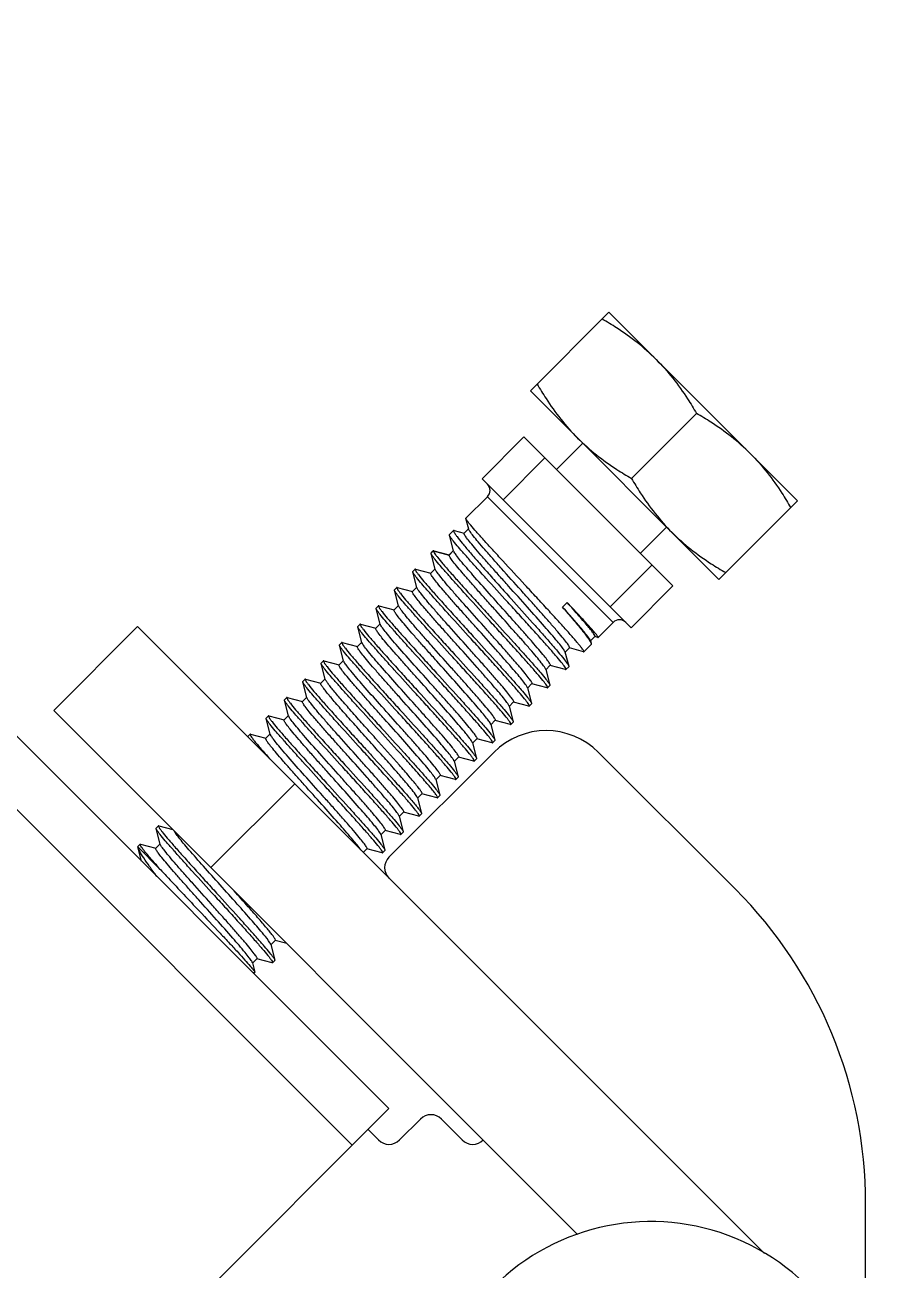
# Model space of a CAD drawing. Extents: x 27938 to 650306, y -92720 to 1524912.
# Drawn here: x 316941 to 317409, y 830430 to 831117 of the extents above; entities that cross this region are included whole.
import ezdxf

# ---------------------------------------------------------------- set-up
doc = ezdxf.new("R2010")
doc.units = 0
doc.header["$LTSCALE"] = 1000
doc.header["$MEASUREMENT"] = 0

msp = doc.modelspace()

# ---------------------------------------------------------------- linework, layer by layer
for p, q in [((317142.01, 830519.16), (314564.74, 833096.43)), ((317121.77, 830498.92), (314544.5, 833076.19)), ((317263.44, 830958.62), (317220.07, 830915.25)), ((317263.44, 830958.62), (317367.52, 830854.54)), ((317220.07, 830915.25), (317324.16, 830811.17)), ((317311.73, 830902.83), (317275.87, 830866.97)), ((317216.53, 830889.88), (317193.4, 830866.75)), ((317298.78, 830807.63), (317216.53, 830889.88)), ((317248.98, 830886.34), (317234.53, 830871.89)), ((317228.1, 830878.32), (317204.97, 830855.19)), ((317275.65, 830784.5), (317193.4, 830866.75)), ((317184.45, 830844.94), (317196.36, 830856.85)), ((317265.75, 830787.46), (317196.36, 830856.85)), ((317367.52, 830854.54), (317324.16, 830811.17)), ((317184.44, 830844.79), (317184.45, 830844.94)), ((317186.01, 830838.96), (317184.44, 830844.79)), ((317295.24, 830840.08), (317280.79, 830825.63)), ((317175.36, 830835.81), (317175.39, 830835.88)), ((317175.37, 830835.63), (317175.36, 830835.81)), ((317177.71, 830826.94), (317175.37, 830835.63)), ((317175.39, 830835.88), (317177.72, 830838.21)), ((317178.08, 830838.23), (317177.72, 830838.21)), ((317178.08, 830838.23), (317183.52, 830836.79)), ((317183.5, 830836.7), (317185.95, 830839.16)), ((317165.25, 830825.52), (317165.27, 830825.76)), ((317165.27, 830825.76), (317166.49, 830826.97)), ((317166.53, 830827.02), (317166.5, 830826.96)), ((317166.5, 830826.96), (317175.16, 830824.64)), ((317166.78, 830827.04), (317166.53, 830827.02)), ((317166.78, 830827.04), (317175.22, 830824.79)), ((317175.16, 830824.64), (317177.69, 830827.17)), ((317175.2, 830824.7), (317177.65, 830827.15)), ((317167.59, 830816.82), (317165.25, 830825.52)), ((317175.16, 830824.64), (317175.2, 830824.7)), ((317287.22, 830819.19), (317264.09, 830796.06)), ((317155.13, 830815.4), (317155.15, 830815.64)), ((317157.47, 830806.7), (317155.13, 830815.4)), ((317155.15, 830815.64), (317156.41, 830816.9)), ((317156.65, 830816.92), (317156.41, 830816.9)), ((317156.65, 830816.92), (317165.1, 830814.67)), ((317165.08, 830814.58), (317167.53, 830817.03)), ((317145.02, 830805.28), (317145.03, 830805.52)), ((317147.35, 830796.58), (317145.02, 830805.28)), ((317145.03, 830805.52), (317146.29, 830806.78)), ((317146.54, 830806.8), (317146.29, 830806.78)), ((317146.54, 830806.8), (317154.98, 830804.55)), ((317154.96, 830804.46), (317157.41, 830806.91)), ((317298.78, 830807.63), (317275.65, 830784.5)), ((317240.38, 830798.39), (317237.85, 830795.86)), ((317134.9, 830795.16), (317134.91, 830795.4)), ((317137.23, 830786.46), (317134.9, 830795.16)), ((317134.91, 830795.4), (317136.18, 830796.66)), ((317136.42, 830796.68), (317136.18, 830796.66)), ((317136.42, 830796.68), (317144.86, 830794.43)), ((317144.84, 830794.34), (317147.29, 830796.79)), ((317147.4, 830796.43), (317147.35, 830796.58)), ((316956.97, 830738.89), (317003.23, 830785.15)), ((317349.25, 830439.13), (317003.23, 830785.15)), ((317124.78, 830785.04), (317124.79, 830785.28)), ((317127.11, 830776.34), (317124.78, 830785.04)), ((317124.79, 830785.28), (317126.06, 830786.54)), ((317126.3, 830786.56), (317126.06, 830786.54)), ((317126.3, 830786.56), (317134.75, 830784.31)), ((317134.72, 830784.22), (317137.17, 830786.67)), ((317257.47, 830779.18), (317265.75, 830787.46)), ((317255.7, 830779.71), (317253.24, 830777.24)), ((317257.37, 830779.17), (317255.68, 830779.63)), ((317257.37, 830779.17), (317257.47, 830779.18)), ((317114.66, 830774.92), (317114.68, 830775.16)), ((317116.99, 830766.23), (317114.66, 830774.92)), ((317114.68, 830775.16), (317115.94, 830776.42)), ((317116.18, 830776.44), (317115.94, 830776.42)), ((317116.18, 830776.44), (317124.63, 830774.19)), ((317124.6, 830774.1), (317127.05, 830776.55)), ((317239.15, 830771.2), (317241.26, 830763.25)), ((317241.66, 830773.45), (317239.21, 830770.99)), ((317249.38, 830771.27), (317241.64, 830773.36)), ((317249.38, 830771.27), (317249.58, 830771.29)), ((317249.58, 830771.29), (317253.6, 830775.31)), ((317253.19, 830777.42), (317253.63, 830775.76)), ((317104.54, 830764.8), (317104.56, 830765.04)), ((317106.87, 830756.11), (317104.54, 830764.8)), ((317104.56, 830765.04), (317105.82, 830766.3)), ((317106.06, 830766.32), (317105.82, 830766.3)), ((317106.06, 830766.32), (317114.51, 830764.07)), ((317114.48, 830763.98), (317116.94, 830766.44)), ((317231.07, 830763.77), (317228.62, 830761.31)), ((317228.56, 830761.52), (317230.88, 830752.81)), ((317239.48, 830761.41), (317231.05, 830763.68)), ((317239.48, 830761.41), (317239.72, 830761.43)), ((317239.72, 830761.43), (317241.24, 830762.95)), ((317241.26, 830763.25), (317241.24, 830762.95)), ((317094.42, 830754.68), (317094.44, 830754.92)), ((317096.75, 830745.99), (317094.42, 830754.68)), ((317094.44, 830754.92), (317095.7, 830756.19)), ((317095.94, 830756.2), (317095.7, 830756.19)), ((317095.94, 830756.2), (317104.39, 830753.95)), ((317104.36, 830753.86), (317106.82, 830756.32)), ((317218.44, 830751.4), (317220.76, 830742.69)), ((317220.95, 830753.65), (317218.5, 830751.19)), ((317229.36, 830751.29), (317220.93, 830753.56)), ((317229.36, 830751.29), (317229.6, 830751.31)), ((317229.6, 830751.31), (317230.86, 830752.57)), ((317230.88, 830752.81), (317230.86, 830752.57)), ((317084.3, 830744.56), (317084.32, 830744.8)), ((317086.63, 830735.87), (317084.3, 830744.56)), ((317084.32, 830744.8), (317085.58, 830746.07)), ((317085.82, 830746.08), (317085.58, 830746.07)), ((317085.82, 830746.08), (317094.27, 830743.84)), ((317094.24, 830743.74), (317096.7, 830746.2)), ((317210.83, 830743.53), (317208.38, 830741.07)), ((317219.24, 830741.17), (317210.81, 830743.44)), ((317246.13, 830449.73), (316956.97, 830738.89)), ((317208.32, 830741.28), (317210.64, 830732.57)), ((317219.24, 830741.17), (317219.48, 830741.19)), ((317219.48, 830741.19), (317220.74, 830742.45)), ((317220.76, 830742.69), (317220.74, 830742.45)), ((317074.18, 830734.44), (317074.2, 830734.69)), ((317076.52, 830725.75), (317074.18, 830734.44)), ((317074.2, 830734.69), (317075.46, 830735.95)), ((317075.7, 830735.96), (317075.46, 830735.95)), ((317075.7, 830735.96), (317084.15, 830733.72)), ((317084.13, 830733.63), (317086.58, 830736.08)), ((317086.7, 830735.67), (317086.63, 830735.87)), ((317198.2, 830731.16), (317200.52, 830722.45)), ((317200.71, 830733.41), (317198.26, 830730.96)), ((317209.12, 830731.05), (317200.69, 830733.32)), ((317209.12, 830731.05), (317209.36, 830731.07)), ((317209.36, 830731.07), (317210.62, 830732.33)), ((317210.64, 830732.57), (317210.62, 830732.33)), ((317064.06, 830724.54), (317064.08, 830724.57)), ((317064.08, 830724.57), (317065.34, 830725.83)), ((317065.58, 830725.85), (317065.34, 830725.83)), ((317065.58, 830725.85), (317074.03, 830723.6)), ((317074.01, 830723.51), (317076.46, 830725.96)), ((317190.59, 830723.29), (317188.14, 830720.84)), ((317199, 830720.94), (317190.57, 830723.2)), ((317199.85, 830715.74), (317142.03, 830657.92)), ((317188.08, 830721.05), (317190.4, 830712.34)), ((317199, 830720.94), (317199.24, 830720.95)), ((317199.24, 830720.95), (317200.5, 830722.21)), ((317200.52, 830722.45), (317200.5, 830722.21)), ((317333.27, 830640.15), (317257.67, 830715.74)), ((317177.97, 830710.93), (317180.28, 830702.22)), ((317180.47, 830713.17), (317178.02, 830710.72)), ((317188.88, 830710.82), (317180.45, 830713.08)), ((317188.88, 830710.82), (317189.12, 830710.83)), ((317189.12, 830710.83), (317190.39, 830712.09)), ((317190.4, 830712.34), (317190.39, 830712.09)), ((317170.35, 830703.05), (317167.9, 830700.6)), ((317178.76, 830700.7), (317170.33, 830702.96)), ((317179, 830700.71), (317180.27, 830701.98)), ((317180.28, 830702.22), (317180.27, 830701.98)), ((317043.71, 830652.15), (317089.97, 830698.41)), ((317167.85, 830700.81), (317167.79, 830700.98)), ((317167.85, 830700.81), (317170.16, 830692.1)), ((317178.76, 830700.7), (317179, 830700.71)), ((317157.73, 830690.69), (317160.05, 830681.98)), ((317160.24, 830692.93), (317157.78, 830690.48)), ((317168.64, 830690.58), (317160.21, 830692.84)), ((317168.64, 830690.58), (317168.89, 830690.59)), ((317168.89, 830690.59), (317170.15, 830691.86)), ((317170.16, 830692.1), (317170.15, 830691.86)), ((317150.12, 830682.81), (317147.66, 830680.36)), ((317158.52, 830680.46), (317150.09, 830682.72)), ((317158.77, 830680.48), (317160.03, 830681.74)), ((317160.05, 830681.98), (317160.03, 830681.74)), ((317013.48, 830673.97), (317014.75, 830675.23)), ((317014.99, 830675.25), (317014.75, 830675.23)), ((317014.99, 830675.25), (317022.66, 830673.21)), ((317147.61, 830680.57), (317149.93, 830671.86)), ((317158.52, 830680.46), (317158.77, 830680.48)), ((317013.47, 830673.73), (317013.48, 830673.97)), ((317015.8, 830665.03), (317013.47, 830673.73)), ((317137.49, 830670.45), (317139.81, 830661.74)), ((317140, 830672.69), (317137.54, 830670.24)), ((317148.4, 830670.34), (317139.97, 830672.6)), ((317148.4, 830670.34), (317148.65, 830670.36)), ((317148.65, 830670.36), (317149.91, 830671.62)), ((317149.93, 830671.86), (317149.91, 830671.62)), ((317003.36, 830663.85), (317003.35, 830663.61)), ((317005.47, 830655.7), (317003.35, 830663.61)), ((317015.43, 830651.52), (317003.35, 830663.6)), ((317003.36, 830663.85), (317004.63, 830665.11)), ((317004.63, 830665.11), (317004.87, 830665.13)), ((317004.87, 830665.13), (317013.31, 830662.88)), ((317013.29, 830662.79), (317015.74, 830665.24)), ((317129.88, 830662.57), (317127.84, 830660.54)), ((317138.29, 830660.22), (317129.85, 830662.48)), ((317138.53, 830660.24), (317139.79, 830661.5)), ((317139.81, 830661.74), (317139.79, 830661.5)), ((317138.29, 830660.22), (317138.53, 830660.24)), ((317076.77, 830609.73), (317079.09, 830601.02)), ((317079.28, 830611.98), (317076.83, 830609.53)), ((317085.71, 830610.16), (317079.26, 830611.89)), ((317066.65, 830599.62), (317068.03, 830594.45)), ((317069.16, 830601.86), (317066.71, 830599.41)), ((317077.57, 830599.5), (317069.14, 830601.77)), ((317077.81, 830599.52), (317079.07, 830600.78)), ((317079.07, 830600.78), (317079.09, 830601.02)), ((317066.84, 830594.33), (317067.97, 830594.33)), ((317068.03, 830594.45), (317067.97, 830594.33)), ((317142.01, 830519.16), (316904.93, 830282.08)), ((317159.37, 830513.36), (317147.81, 830501.8)), ((317182.5, 830501.8), (317170.94, 830513.36)), ((317136.24, 830501.8), (317130.45, 830507.59)), ((317405.14, 830364.07), (317405.12, 830466.71))]:
    msp.add_line(p, q)
for centre, radius, start, end in [((317192.89, 830860.32), 4.91, 315, 45), ((317269.22, 830783.99), 4.91, 45, 135), ((317228.76, 830686.83), 40.89, 45, 135), ((317147.81, 830652.14), 8.18, 135, 225), ((317159.8, 830466.68), 245.33, 0.00863, 45), ((317165.16, 830507.58), 8.18, 45, 135), ((317142.03, 830507.58), 8.18, 225, 315), ((317188.29, 830507.58), 8.18, 225, 315), ((317286.57, 830334.12), 122.66, 0, 135)]:
    msp.add_arc(centre, radius, start, end)
for points, knots in [([(317289.46, 830932.6), (317282.89, 830939.17), (317273, 830946.88), (317262.39, 830953.31), (317259.69, 830954.87)], [0, 0, 0, 0, 0.748734, 1, 1, 1, 1]), ([(317289.46, 830932.6), (317296.03, 830926.03), (317303.74, 830916.14), (317310.17, 830905.53), (317311.73, 830902.83)], [0, 0, 0, 0, 0.748734, 1, 1, 1, 1]), ([(317223.83, 830919.01), (317225.38, 830916.3), (317231.81, 830905.69), (317239.52, 830895.8), (317246.09, 830889.23)], [0, 0, 0, 0, 0.251266, 1, 1, 1, 1]), ([(317341.5, 830880.56), (317334.93, 830887.13), (317325.04, 830894.84), (317314.43, 830901.27), (317311.73, 830902.83)], [0, 0, 0, 0, 0.748734, 1, 1, 1, 1]), ([(317246.09, 830889.23), (317252.66, 830882.66), (317262.55, 830874.95), (317273.17, 830868.52), (317275.87, 830866.97)], [0, 0, 0, 0, 0.748734, 1, 1, 1, 1]), ([(317341.5, 830880.56), (317348.07, 830873.99), (317355.78, 830864.1), (317362.21, 830853.49), (317363.77, 830850.78)], [0, 0, 0, 0, 0.748734, 1, 1, 1, 1]), ([(317275.87, 830866.97), (317277.42, 830864.26), (317283.86, 830853.65), (317291.56, 830843.76), (317298.13, 830837.19)], [0, 0, 0, 0, 0.251266, 1, 1, 1, 1]), ([(317217.08, 830808.18), (317213, 830812.6), (317207.04, 830819.04), (317199.46, 830827.29), (317194.61, 830832.63), (317190.57, 830837.13), (317187.53, 830840.66), (317185.64, 830842.92), (317184.75, 830844.18), (317184.48, 830844.61), (317184.44, 830844.79)], [0, 0, 0, 0, 0.368142, 0.535897, 0.684709, 0.809342, 0.905414, 0.969598, 0.989056, 1, 1, 1, 1]), ([(317207.55, 830798.65), (317203.54, 830803.06), (317197.69, 830809.47), (317190.26, 830817.72), (317185.47, 830823.08), (317181.51, 830827.64), (317178.44, 830831.23), (317176.53, 830833.77), (317175.51, 830835.11), (317175.37, 830835.63)], [0, 0, 0, 0, 0.36438, 0.530796, 0.678891, 0.803581, 0.9006, 0.966696, 1, 1, 1, 1]), ([(317177.72, 830838.21), (317177.63, 830838.12), (317177.71, 830837.67), (317178.06, 830837.04), (317178.71, 830836), (317180.16, 830834.02), (317182.73, 830830.8), (317186.63, 830826.18), (317191.46, 830820.62), (317197.02, 830814.34), (317203.09, 830807.55), (317207.27, 830802.89), (317209.41, 830800.51)], [0, 0, 0, 0, 0.007287, 0.022596, 0.046895, 0.080168, 0.172563, 0.296519, 0.44737, 0.619385, 0.805971, 1, 1, 1, 1]), ([(317238.79, 830771.94), (317238.38, 830772.64), (317237.16, 830774.3), (317233.59, 830778.74), (317227.24, 830786.03), (317218.19, 830796.2), (317209.8, 830805.51), (317202.99, 830813.1), (317198.21, 830818.46), (317193.9, 830823.35), (317190.2, 830827.61), (317187.24, 830831.14), (317185.14, 830833.77), (317183.93, 830835.48), (317183.49, 830836.3), (317183.43, 830836.64), (317183.5, 830836.7)], [0, 0, 0, 0, 0.028348, 0.07231, 0.200737, 0.367922, 0.551326, 0.641466, 0.726551, 0.80379, 0.870677, 0.92508, 0.96531, 0.990227, 0.996843, 1, 1, 1, 1]), ([(317241.66, 830773.45), (317241.73, 830773.52), (317241.66, 830773.89), (317241.37, 830774.42), (317240.81, 830775.29), (317239.59, 830776.95), (317237.42, 830779.65), (317234.14, 830783.53), (317230.07, 830788.2), (317225.38, 830793.49), (317220.26, 830799.23), (317213.13, 830807.16), (317206.09, 830814.98), (317199.43, 830822.47), (317195.13, 830827.36), (317191.56, 830831.53), (317188.79, 830834.84), (317187.05, 830837.2), (317186.14, 830838.46), (317186.01, 830838.96)], [0, 0, 0, 0, 0.003461, 0.010825, 0.022535, 0.038573, 0.083113, 0.142879, 0.21566, 0.298761, 0.389116, 0.483412, 0.670116, 0.755815, 0.832283, 0.896851, 0.947308, 0.981997, 1, 1, 1, 1]), ([(317298.13, 830837.19), (317304.71, 830830.62), (317314.6, 830822.91), (317325.21, 830816.48), (317327.91, 830814.92)], [0, 0, 0, 0, 0.748734, 1, 1, 1, 1]), ([(317166.5, 830826.96), (317166.47, 830826.82), (317166.67, 830826.4), (317167.09, 830825.69), (317167.85, 830824.64), (317169.4, 830822.64), (317172.07, 830819.44), (317176.04, 830814.88), (317180.89, 830809.43), (317186.43, 830803.28), (317192.44, 830796.66), (317196.59, 830792.11), (317198.7, 830789.8)], [0, 0, 0, 0, 0.00868, 0.025879, 0.051887, 0.086569, 0.180747, 0.305089, 0.45505, 0.625126, 0.809034, 1, 1, 1, 1]), ([(317178.06, 830826.21), (317178.01, 830826.28), (317177.88, 830826.52), (317177.76, 830826.76), (317177.71, 830826.94)], [0, 0, 0, 0, 0.313787, 1, 1, 1, 1]), ([(317231.07, 830763.77), (317231.13, 830763.83), (317231.09, 830764.16), (317230.66, 830764.98), (317229.49, 830766.66), (317227.44, 830769.24), (317224.56, 830772.69), (317220.98, 830776.84), (317216.82, 830781.58), (317212.21, 830786.76), (317205.68, 830794.08), (317197.66, 830803.01), (317189.03, 830812.75), (317183, 830819.71), (317179.61, 830823.95), (317178.45, 830825.54), (317178.06, 830826.21)], [0, 0, 0, 0, 0.003296, 0.010079, 0.03549, 0.076381, 0.131511, 0.19909, 0.276886, 0.362322, 0.452558, 0.635372, 0.801219, 0.928261, 0.971785, 1, 1, 1, 1]), ([(317197.44, 830788.53), (317193.42, 830792.94), (317187.57, 830799.35), (317180.14, 830807.6), (317175.35, 830812.96), (317171.39, 830817.52), (317168.32, 830821.12), (317166.41, 830823.65), (317165.4, 830824.99), (317165.25, 830825.52)], [0, 0, 0, 0, 0.364381, 0.5308, 0.678899, 0.803591, 0.900607, 0.966701, 1, 1, 1, 1]), ([(317228.56, 830761.52), (317228.43, 830762.01), (317227.56, 830763.25), (317225.87, 830765.55), (317223.21, 830768.75), (317219.79, 830772.77), (317215.69, 830777.47), (317209.35, 830784.62), (317202.65, 830792.09), (317195.88, 830799.65), (317191.02, 830805.12), (317186.56, 830810.17), (317182.67, 830814.65), (317179.5, 830818.4), (317177.39, 830821.02), (317176.17, 830822.68), (317175.58, 830823.56), (317175.26, 830824.15), (317175.13, 830824.52), (317175.16, 830824.64)], [0, 0, 0, 0, 0.018431, 0.053472, 0.104134, 0.168694, 0.244894, 0.330055, 0.515024, 0.608298, 0.697696, 0.780063, 0.852494, 0.912444, 0.95783, 0.974565, 0.987157, 0.995562, 1, 1, 1, 1]), ([(317187.32, 830778.41), (317183.3, 830782.82), (317177.45, 830789.24), (317170.02, 830797.48), (317165.23, 830802.84), (317161.27, 830807.4), (317158.2, 830811), (317156.29, 830813.53), (317155.28, 830814.87), (317155.13, 830815.4)], [0, 0, 0, 0, 0.364381, 0.530796, 0.678894, 0.80359, 0.900609, 0.966703, 1, 1, 1, 1]), ([(317156.41, 830816.9), (317156.34, 830816.82), (317156.47, 830816.39), (317156.82, 830815.81), (317157.52, 830814.79), (317159.01, 830812.86), (317161.64, 830809.69), (317165.59, 830805.13), (317170.48, 830799.63), (317176.09, 830793.4), (317182.21, 830786.67), (317186.43, 830782.04), (317188.58, 830779.68)], [0, 0, 0, 0, 0.006599, 0.021626, 0.045784, 0.078991, 0.171388, 0.295465, 0.44652, 0.61879, 0.805664, 1, 1, 1, 1]), ([(317218.44, 830751.4), (317218.31, 830751.9), (317217.42, 830753.16), (317215.71, 830755.49), (317213, 830758.75), (317209.52, 830762.83), (317205.35, 830767.6), (317198.92, 830774.84), (317192.15, 830782.4), (317185.32, 830790.03), (317180.44, 830795.51), (317175.99, 830800.56), (317172.14, 830805), (317169.04, 830808.7), (317166.82, 830811.47), (317165.54, 830813.29), (317165.07, 830814.16), (317165.01, 830814.51), (317165.08, 830814.58)], [0, 0, 0, 0, 0.01868, 0.054278, 0.105764, 0.171349, 0.248695, 0.335028, 0.522011, 0.615926, 0.705601, 0.787809, 0.859594, 0.918387, 0.96211, 0.989307, 0.996546, 1, 1, 1, 1]), ([(317220.95, 830753.65), (317221.02, 830753.71), (317220.96, 830754.07), (317220.49, 830754.94), (317219.21, 830756.76), (317216.99, 830759.53), (317213.89, 830763.22), (317210.04, 830767.66), (317205.59, 830772.71), (317200.71, 830778.19), (317193.89, 830785.82), (317187.11, 830793.37), (317180.69, 830800.62), (317176.52, 830805.39), (317173.03, 830809.47), (317170.33, 830812.73), (317168.61, 830815.06), (317167.72, 830816.32), (317167.59, 830816.82)], [0, 0, 0, 0, 0.003453, 0.010691, 0.037881, 0.081592, 0.14037, 0.212138, 0.294327, 0.383985, 0.477885, 0.664852, 0.751185, 0.82854, 0.894141, 0.945651, 0.981282, 1, 1, 1, 1]), ([(317177.2, 830768.3), (317173.18, 830772.7), (317167.33, 830779.12), (317159.9, 830787.36), (317155.11, 830792.72), (317151.15, 830797.28), (317148.08, 830800.88), (317146.17, 830803.41), (317145.16, 830804.75), (317145.02, 830805.28)], [0, 0, 0, 0, 0.364389, 0.530808, 0.678904, 0.803593, 0.90061, 0.966703, 1, 1, 1, 1]), ([(317146.29, 830806.78), (317146.22, 830806.7), (317146.35, 830806.27), (317146.7, 830805.69), (317147.4, 830804.68), (317148.89, 830802.74), (317151.52, 830799.57), (317155.47, 830795.01), (317160.36, 830789.51), (317165.97, 830783.28), (317172.09, 830776.55), (317176.31, 830771.92), (317178.46, 830769.56)], [0, 0, 0, 0, 0.006599, 0.021626, 0.045783, 0.07899, 0.171389, 0.295471, 0.446525, 0.618791, 0.805663, 1, 1, 1, 1]), ([(317210.83, 830743.53), (317210.9, 830743.6), (317210.84, 830743.95), (317210.37, 830744.82), (317209.09, 830746.64), (317206.87, 830749.41), (317203.77, 830753.1), (317199.92, 830757.54), (317195.47, 830762.59), (317190.59, 830768.07), (317183.77, 830775.7), (317177, 830783.25), (317170.57, 830790.5), (317166.4, 830795.27), (317162.92, 830799.35), (317160.21, 830802.61), (317158.49, 830804.94), (317157.6, 830806.2), (317157.47, 830806.7)], [0, 0, 0, 0, 0.003453, 0.010691, 0.03788, 0.081592, 0.14037, 0.212137, 0.294327, 0.383985, 0.477885, 0.664851, 0.751185, 0.82854, 0.894141, 0.945652, 0.981282, 1, 1, 1, 1]), ([(317249.58, 830771.29), (317249.65, 830771.36), (317249.48, 830771.78), (317249.14, 830772.34), (317248.42, 830773.34), (317247.42, 830774.6), (317246.1, 830776.2), (317243.79, 830778.9), (317240.25, 830782.91), (317235.32, 830788.36), (317229.67, 830794.55), (317223.5, 830801.24), (317219.25, 830805.84), (317217.08, 830808.18)], [0, 0, 0, 0, 0.006287, 0.021187, 0.045277, 0.078448, 0.120429, 0.17084, 0.294962, 0.446101, 0.618491, 0.80551, 1, 1, 1, 1]), ([(317208.32, 830741.28), (317208.19, 830741.78), (317207.3, 830743.04), (317205.59, 830745.37), (317202.88, 830748.63), (317199.4, 830752.71), (317195.23, 830757.48), (317188.8, 830764.73), (317182.03, 830772.28), (317175.2, 830779.91), (317170.32, 830785.39), (317165.87, 830790.44), (317162.02, 830794.88), (317158.92, 830798.58), (317156.7, 830801.35), (317155.42, 830803.17), (317154.95, 830804.04), (317154.89, 830804.39), (317154.96, 830804.46)], [0, 0, 0, 0, 0.01868, 0.054279, 0.105765, 0.171349, 0.248696, 0.335028, 0.522011, 0.615926, 0.705601, 0.787809, 0.859594, 0.918386, 0.962109, 0.989307, 0.996546, 1, 1, 1, 1]), ([(317239.72, 830761.43), (317239.8, 830761.51), (317239.66, 830761.94), (317239.31, 830762.52), (317238.62, 830763.54), (317237.13, 830765.47), (317234.5, 830768.64), (317230.54, 830773.2), (317225.66, 830778.7), (317220.04, 830784.93), (317213.93, 830791.66), (317209.71, 830796.29), (317207.55, 830798.65)], [0, 0, 0, 0, 0.006599, 0.021626, 0.045784, 0.078991, 0.171388, 0.295465, 0.446519, 0.61879, 0.805664, 1, 1, 1, 1]), ([(317209.41, 830800.51), (317213.37, 830796.1), (317219.15, 830789.67), (317226.5, 830781.4), (317231.23, 830776.01), (317235.16, 830771.42), (317238.2, 830767.78), (317240.12, 830765.19), (317241.12, 830763.8), (317241.26, 830763.25)], [0, 0, 0, 0, 0.362585, 0.528363, 0.676115, 0.800828, 0.898293, 0.965295, 1, 1, 1, 1]), ([(317257.47, 830779.18), (317257.5, 830779.21), (317257.43, 830779.41), (317257.27, 830779.68), (317256.93, 830780.15), (317256.22, 830781.06), (317254.93, 830782.58), (317252.97, 830784.8), (317250.47, 830787.55), (317247.49, 830790.79), (317244.07, 830794.46), (317241.65, 830797.04), (317240.38, 830798.39)], [0, 0, 0, 0, 0.005738, 0.019134, 0.040805, 0.070779, 0.155209, 0.27106, 0.416301, 0.588313, 0.78408, 1, 1, 1, 1]), ([(317255.7, 830779.71), (317255.82, 830779.83), (317255.46, 830780.54), (317254.87, 830781.47), (317253.57, 830783.18), (317251.84, 830785.31), (317249.58, 830787.98), (317245.73, 830792.41), (317242.6, 830795.92), (317240.38, 830798.39)], [0, 0, 0, 0, 0.021147, 0.073565, 0.158215, 0.273875, 0.418588, 0.589838, 1, 1, 1, 1]), ([(317167.08, 830758.18), (317163.06, 830762.58), (317157.21, 830769), (317149.78, 830777.24), (317145, 830782.6), (317141.03, 830787.16), (317137.96, 830790.76), (317136.05, 830793.3), (317135.04, 830794.63), (317134.9, 830795.16)], [0, 0, 0, 0, 0.364379, 0.530797, 0.678896, 0.80359, 0.900607, 0.966701, 1, 1, 1, 1]), ([(317136.18, 830796.66), (317136.1, 830796.59), (317136.23, 830796.15), (317136.58, 830795.57), (317137.28, 830794.56), (317138.77, 830792.62), (317141.4, 830789.45), (317145.35, 830784.9), (317150.24, 830779.4), (317155.85, 830773.17), (317161.97, 830766.43), (317166.19, 830761.8), (317168.34, 830759.44)], [0, 0, 0, 0, 0.006598, 0.021624, 0.045781, 0.078987, 0.171384, 0.29546, 0.44651, 0.618781, 0.80566, 1, 1, 1, 1]), ([(317197.79, 830732.01), (317197.38, 830732.69), (317196.18, 830734.31), (317192.74, 830738.6), (317186.68, 830745.59), (317178.04, 830755.33), (317170.05, 830764.24), (317163.55, 830771.51), (317158.97, 830776.66), (317154.84, 830781.37), (317151.29, 830785.49), (317148.44, 830788.91), (317146.41, 830791.47), (317145.25, 830793.14), (317144.82, 830793.95), (317144.78, 830794.28), (317144.84, 830794.34)], [0, 0, 0, 0, 0.029221, 0.073567, 0.201629, 0.367682, 0.550054, 0.639909, 0.724906, 0.802249, 0.869396, 0.924152, 0.964754, 0.989983, 0.99672, 1, 1, 1, 1]), ([(317200.71, 830733.41), (317200.78, 830733.48), (317200.72, 830733.82), (317200.26, 830734.68), (317199.01, 830736.46), (317196.84, 830739.18), (317193.8, 830742.81), (317190.02, 830747.17), (317185.64, 830752.15), (317180.83, 830757.55), (317174.08, 830765.1), (317167.36, 830772.59), (317160.95, 830779.81), (317156.75, 830784.6), (317153.21, 830788.74), (317150.42, 830792.09), (317148.56, 830794.54), (317147.61, 830795.89), (317147.4, 830796.43)], [0, 0, 0, 0, 0.003411, 0.010523, 0.037228, 0.080172, 0.137959, 0.208589, 0.289589, 0.378106, 0.47102, 0.656885, 0.743278, 0.821187, 0.887872, 0.941003, 0.97876, 1, 1, 1, 1]), ([(317253.19, 830777.42), (317253.12, 830777.71), (317252.69, 830778.41), (317251.81, 830779.66), (317250.46, 830781.38), (317247.84, 830784.55), (317243.59, 830789.44), (317239.91, 830793.57), (317237.85, 830795.86)], [0, 0, 0, 0, 0.036338, 0.100465, 0.191874, 0.309308, 0.615028, 1, 1, 1, 1]), ([(317237.85, 830795.86), (317239.95, 830793.42), (317243.72, 830789.01), (317248.55, 830783.14), (317251.61, 830779.22), (317253.1, 830776.93), (317253.54, 830776.1), (317253.63, 830775.76)], [0, 0, 0, 0, 0.376924, 0.679521, 0.890722, 0.958383, 1, 1, 1, 1]), ([(317156.96, 830748.06), (317152.94, 830752.46), (317147.1, 830758.88), (317139.66, 830767.12), (317134.88, 830772.49), (317130.91, 830777.04), (317127.84, 830780.64), (317125.93, 830783.18), (317124.92, 830784.51), (317124.78, 830785.04)], [0, 0, 0, 0, 0.364384, 0.5308, 0.678898, 0.803592, 0.90061, 0.966703, 1, 1, 1, 1]), ([(317126.06, 830786.54), (317125.98, 830786.47), (317126.12, 830786.04), (317126.47, 830785.45), (317127.16, 830784.44), (317128.65, 830782.5), (317131.28, 830779.33), (317135.23, 830774.78), (317140.12, 830769.28), (317145.73, 830763.05), (317151.85, 830756.31), (317156.07, 830751.68), (317158.22, 830749.32)], [0, 0, 0, 0, 0.006599, 0.021626, 0.045785, 0.078991, 0.171389, 0.295468, 0.446524, 0.618793, 0.805664, 1, 1, 1, 1]), ([(317190.59, 830723.29), (317190.66, 830723.35), (317190.61, 830723.7), (317190.16, 830724.54), (317188.94, 830726.28), (317186.81, 830728.95), (317183.83, 830732.52), (317180.13, 830736.8), (317175.83, 830741.69), (317171.09, 830747.01), (317164.42, 830754.47), (317156.31, 830763.52), (317148.69, 830772.1), (317143.53, 830778.09), (317140.67, 830781.53), (317138.67, 830784.1), (317137.65, 830785.54), (317137.36, 830786.13)], [0, 0, 0, 0, 0.003368, 0.010354, 0.036572, 0.078742, 0.135528, 0.20501, 0.284805, 0.372166, 0.464077, 0.64881, 0.81371, 0.881483, 0.936251, 0.976167, 1, 1, 1, 1]), ([(317229.6, 830751.31), (317229.68, 830751.39), (317229.54, 830751.82), (317229.19, 830752.4), (317228.5, 830753.42), (317227.01, 830755.35), (317224.38, 830758.52), (317220.42, 830763.08), (317215.54, 830768.58), (317209.92, 830774.81), (317203.81, 830781.54), (317199.59, 830786.17), (317197.44, 830788.53)], [0, 0, 0, 0, 0.006598, 0.021625, 0.04578, 0.078987, 0.171384, 0.295461, 0.446512, 0.618782, 0.805661, 1, 1, 1, 1]), ([(317198.7, 830789.8), (317202.71, 830785.39), (317208.56, 830778.97), (317216, 830770.73), (317220.79, 830765.36), (317224.75, 830760.8), (317227.82, 830757.21), (317229.73, 830754.67), (317230.74, 830753.34), (317230.88, 830752.81)], [0, 0, 0, 0, 0.36446, 0.530907, 0.67902, 0.803709, 0.900704, 0.966759, 1, 1, 1, 1]), ([(317187.82, 830721.63), (317187.46, 830722.27), (317186.35, 830723.81), (317183.04, 830727.99), (317177.06, 830734.9), (317168.44, 830744.64), (317160.38, 830753.61), (317153.8, 830760.97), (317149.15, 830766.21), (317144.94, 830771), (317141.31, 830775.2), (317138.4, 830778.68), (317136.33, 830781.29), (317135.14, 830783), (317134.71, 830783.82), (317134.66, 830784.16), (317134.72, 830784.22)], [0, 0, 0, 0, 0.02672, 0.069018, 0.194536, 0.360069, 0.543539, 0.634344, 0.720433, 0.798907, 0.86713, 0.922821, 0.964145, 0.989828, 0.99668, 1, 1, 1, 1]), ([(317219.48, 830741.19), (317219.56, 830741.27), (317219.42, 830741.7), (317219.07, 830742.28), (317218.38, 830743.3), (317216.89, 830745.23), (317214.26, 830748.4), (317210.3, 830752.96), (317205.42, 830758.46), (317199.8, 830764.69), (317193.69, 830771.42), (317189.47, 830776.05), (317187.32, 830778.41)], [0, 0, 0, 0, 0.006599, 0.021626, 0.045783, 0.078991, 0.17139, 0.295472, 0.446528, 0.618793, 0.805664, 1, 1, 1, 1]), ([(317188.58, 830779.68), (317192.59, 830775.27), (317198.44, 830768.85), (317205.88, 830760.61), (317210.67, 830755.24), (317214.63, 830750.68), (317217.7, 830747.09), (317219.61, 830744.55), (317220.62, 830743.22), (317220.76, 830742.69)], [0, 0, 0, 0, 0.364466, 0.530913, 0.679023, 0.803712, 0.900708, 0.966761, 1, 1, 1, 1]), ([(317146.84, 830737.94), (317142.83, 830742.34), (317136.98, 830748.76), (317129.54, 830757), (317124.76, 830762.37), (317120.79, 830766.93), (317117.72, 830770.52), (317115.81, 830773.06), (317114.8, 830774.39), (317114.66, 830774.92)], [0, 0, 0, 0, 0.364389, 0.530808, 0.678905, 0.803593, 0.900609, 0.966702, 1, 1, 1, 1]), ([(317115.94, 830776.42), (317115.86, 830776.35), (317116, 830775.92), (317116.35, 830775.33), (317117.04, 830774.32), (317118.53, 830772.38), (317121.16, 830769.21), (317125.12, 830764.66), (317130, 830759.16), (317135.61, 830752.93), (317141.73, 830746.19), (317145.95, 830741.56), (317148.1, 830739.2)], [0, 0, 0, 0, 0.006599, 0.021626, 0.045782, 0.078989, 0.171387, 0.295468, 0.446521, 0.618788, 0.805663, 1, 1, 1, 1]), ([(317177.82, 830711.29), (317177.52, 830711.89), (317176.49, 830713.34), (317174.48, 830715.93), (317171.6, 830719.37), (317166.44, 830725.37), (317158.82, 830733.95), (317150.72, 830742.99), (317144.06, 830750.44), (317139.33, 830755.75), (317135.04, 830760.63), (317131.35, 830764.9), (317128.37, 830768.45), (317126.25, 830771.12), (317125.04, 830772.86), (317124.59, 830773.7), (317124.54, 830774.04), (317124.6, 830774.1)], [0, 0, 0, 0, 0.024173, 0.064372, 0.119353, 0.187267, 0.352243, 0.536827, 0.628608, 0.715817, 0.795456, 0.864788, 0.921444, 0.963514, 0.989667, 0.996638, 1, 1, 1, 1]), ([(317127.36, 830775.79), (317127.33, 830775.84), (317127.23, 830776.02), (317127.15, 830776.21), (317127.11, 830776.34)], [0, 0, 0, 0, 0.304527, 1, 1, 1, 1]), ([(317180.47, 830713.17), (317180.54, 830713.23), (317180.49, 830713.57), (317180.05, 830714.4), (317178.86, 830716.11), (317176.78, 830718.72), (317173.86, 830722.22), (317170.23, 830726.43), (317166, 830731.23), (317161.34, 830736.47), (317154.75, 830743.85), (317146.69, 830752.83), (317138.07, 830762.56), (317132.1, 830769.47), (317128.81, 830773.63), (317127.71, 830775.15), (317127.36, 830775.79)], [0, 0, 0, 0, 0.003326, 0.010193, 0.035938, 0.077359, 0.133176, 0.201544, 0.28017, 0.366406, 0.457339, 0.640956, 0.806417, 0.931592, 0.973615, 1, 1, 1, 1]), ([(317239.15, 830771.2), (317239.14, 830771.25), (317239.05, 830771.51), (317238.91, 830771.75), (317238.79, 830771.94)], [0, 0, 0, 0, 0.186143, 1, 1, 1, 1]), ([(317253.63, 830775.76), (317253.65, 830775.71), (317253.68, 830775.56), (317253.67, 830775.38), (317253.6, 830775.31)], [0, 0, 0, 0, 0.336514, 1, 1, 1, 1]), ([(317136.72, 830727.82), (317132.71, 830732.22), (317126.86, 830738.64), (317119.42, 830746.88), (317114.64, 830752.25), (317110.67, 830756.81), (317107.6, 830760.4), (317105.69, 830762.94), (317104.68, 830764.27), (317104.54, 830764.8)], [0, 0, 0, 0, 0.364378, 0.530795, 0.678895, 0.803589, 0.900607, 0.966701, 1, 1, 1, 1]), ([(317105.82, 830766.3), (317105.74, 830766.23), (317105.88, 830765.8), (317106.23, 830765.21), (317106.92, 830764.2), (317108.41, 830762.27), (317111.04, 830759.1), (317115, 830754.54), (317119.88, 830749.04), (317125.49, 830742.81), (317131.61, 830736.07), (317135.83, 830731.44), (317137.98, 830729.08)], [0, 0, 0, 0, 0.006598, 0.021624, 0.045781, 0.078987, 0.171383, 0.295458, 0.446509, 0.61878, 0.80566, 1, 1, 1, 1]), ([(317167.79, 830700.98), (317167.56, 830701.53), (317166.6, 830702.89), (317164.72, 830705.36), (317161.93, 830708.72), (317156.83, 830714.67), (317149.2, 830723.27), (317141.05, 830732.36), (317134.31, 830739.9), (317129.51, 830745.29), (317125.14, 830750.25), (317121.38, 830754.6), (317118.34, 830758.23), (317116.18, 830760.94), (317114.93, 830762.72), (317114.47, 830763.57), (317114.42, 830763.92), (317114.48, 830763.98)], [0, 0, 0, 0, 0.021586, 0.059632, 0.112982, 0.179814, 0.344197, 0.529911, 0.622691, 0.711053, 0.791891, 0.862368, 0.92002, 0.96286, 0.9895, 0.996595, 1, 1, 1, 1]), ([(317117.38, 830765.42), (317117.33, 830765.5), (317117.18, 830765.76), (317117.04, 830766.03), (317116.99, 830766.23)], [0, 0, 0, 0, 0.316982, 1, 1, 1, 1]), ([(317170.35, 830703.05), (317170.42, 830703.11), (317170.37, 830703.44), (317169.95, 830704.25), (317168.78, 830705.93), (317166.75, 830708.5), (317163.89, 830711.92), (317160.33, 830716.05), (317156.18, 830720.78), (317151.6, 830725.94), (317145.08, 830733.22), (317137.08, 830742.14), (317128.45, 830751.88), (317122.4, 830758.86), (317118.97, 830763.14), (317117.79, 830764.75), (317117.38, 830765.42)], [0, 0, 0, 0, 0.003285, 0.010037, 0.035326, 0.076021, 0.1309, 0.198187, 0.275678, 0.360819, 0.450797, 0.633314, 0.7993, 0.92703, 0.971108, 1, 1, 1, 1]), ([(317209.36, 830731.07), (317209.44, 830731.15), (317209.3, 830731.58), (317208.95, 830732.16), (317208.26, 830733.18), (317206.77, 830735.11), (317204.14, 830738.28), (317200.18, 830742.84), (317195.3, 830748.34), (317189.69, 830754.57), (317183.57, 830761.3), (317179.35, 830765.93), (317177.2, 830768.3)], [0, 0, 0, 0, 0.006597, 0.021623, 0.045779, 0.078985, 0.171381, 0.295456, 0.44651, 0.618782, 0.805661, 1, 1, 1, 1]), ([(317178.46, 830769.56), (317182.47, 830765.15), (317188.33, 830758.73), (317195.76, 830750.49), (317200.55, 830745.12), (317204.51, 830740.56), (317207.58, 830736.97), (317209.49, 830734.44), (317210.5, 830733.1), (317210.64, 830732.57)], [0, 0, 0, 0, 0.364457, 0.530899, 0.679012, 0.803706, 0.900705, 0.966759, 1, 1, 1, 1]), ([(317199.24, 830720.95), (317199.32, 830721.03), (317199.18, 830721.46), (317198.83, 830722.04), (317198.14, 830723.06), (317196.65, 830724.99), (317194.02, 830728.16), (317190.06, 830732.72), (317185.18, 830738.22), (317179.57, 830744.45), (317173.45, 830751.18), (317169.23, 830755.82), (317167.08, 830758.18)], [0, 0, 0, 0, 0.006599, 0.021625, 0.045781, 0.078988, 0.171386, 0.295465, 0.446518, 0.618786, 0.805663, 1, 1, 1, 1]), ([(317168.34, 830759.44), (317172.36, 830755.03), (317178.21, 830748.61), (317185.64, 830740.37), (317190.43, 830735), (317194.39, 830730.45), (317197.46, 830726.85), (317199.37, 830724.32), (317200.38, 830722.98), (317200.52, 830722.45)], [0, 0, 0, 0, 0.364462, 0.53091, 0.679022, 0.803711, 0.900705, 0.966759, 1, 1, 1, 1]), ([(317126.6, 830717.7), (317122.59, 830722.1), (317116.74, 830728.52), (317109.3, 830736.77), (317104.52, 830742.13), (317100.55, 830746.69), (317097.48, 830750.28), (317095.58, 830752.82), (317094.56, 830754.16), (317094.42, 830754.68)], [0, 0, 0, 0, 0.364386, 0.530805, 0.678901, 0.803594, 0.900611, 0.966704, 1, 1, 1, 1]), ([(317095.7, 830756.19), (317095.62, 830756.11), (317095.76, 830755.68), (317096.11, 830755.09), (317096.8, 830754.08), (317098.29, 830752.15), (317100.92, 830748.98), (317104.88, 830744.42), (317109.76, 830738.92), (317115.38, 830732.69), (317121.49, 830725.95), (317125.71, 830721.32), (317127.86, 830718.96)], [0, 0, 0, 0, 0.006599, 0.021626, 0.045784, 0.078991, 0.171389, 0.29547, 0.446525, 0.618793, 0.805664, 1, 1, 1, 1]), ([(317145.26, 830706.16), (317143.06, 830708.66), (317138.46, 830713.84), (317131.43, 830721.69), (317124.38, 830729.56), (317117.81, 830736.95), (317112.88, 830742.59), (317109.56, 830746.5), (317107.61, 830748.87), (317106.12, 830750.76), (317105.04, 830752.27), (317104.51, 830753.12), (317104.25, 830753.75), (317104.36, 830753.86)], [0, 0, 0, 0, 0.158726, 0.329961, 0.501874, 0.662563, 0.800917, 0.858659, 0.907407, 0.946342, 0.974839, 0.992548, 1, 1, 1, 1]), ([(317147.79, 830708.69), (317143.43, 830713.65), (317136.73, 830721.13), (317127.84, 830731.06), (317121.45, 830738.23), (317115.87, 830744.59), (317111.92, 830749.22), (317109.46, 830752.25), (317108.19, 830753.91), (317107.35, 830755.13), (317106.95, 830755.83), (317106.87, 830756.11)], [0, 0, 0, 0, 0.315652, 0.481067, 0.637651, 0.775532, 0.886036, 0.92879, 0.962295, 0.98609, 1, 1, 1, 1]), ([(317116.48, 830707.58), (317112.47, 830711.99), (317106.62, 830718.4), (317099.18, 830726.65), (317094.4, 830732.01), (317090.44, 830736.57), (317087.36, 830740.16), (317085.46, 830742.7), (317084.44, 830744.04), (317084.3, 830744.56)], [0, 0, 0, 0, 0.364384, 0.530804, 0.678902, 0.803592, 0.900607, 0.966702, 1, 1, 1, 1]), ([(317085.58, 830746.07), (317085.5, 830745.99), (317085.64, 830745.56), (317085.99, 830744.97), (317086.68, 830743.96), (317088.17, 830742.03), (317090.8, 830738.86), (317094.76, 830734.3), (317099.64, 830728.8), (317105.26, 830722.57), (317111.37, 830715.83), (317115.59, 830711.2), (317117.74, 830708.84)], [0, 0, 0, 0, 0.006599, 0.021625, 0.045781, 0.078988, 0.171385, 0.295464, 0.446516, 0.618785, 0.805662, 1, 1, 1, 1]), ([(317147.61, 830680.57), (317147.48, 830681.07), (317146.58, 830682.33), (317144.87, 830684.66), (317142.17, 830687.91), (317138.69, 830692), (317134.51, 830696.76), (317128.09, 830704.01), (317121.32, 830711.56), (317114.49, 830719.19), (317109.61, 830724.68), (317105.16, 830729.73), (317101.31, 830734.17), (317098.2, 830737.86), (317095.98, 830740.64), (317094.71, 830742.45), (317094.24, 830743.32), (317094.18, 830743.68), (317094.24, 830743.74)], [0, 0, 0, 0, 0.01868, 0.054279, 0.105765, 0.171349, 0.248696, 0.335028, 0.522011, 0.615926, 0.705601, 0.787808, 0.859593, 0.918386, 0.962109, 0.989307, 0.996546, 1, 1, 1, 1]), ([(317150.12, 830682.81), (317150.18, 830682.88), (317150.12, 830683.24), (317149.65, 830684.1), (317148.38, 830685.92), (317146.16, 830688.69), (317143.05, 830692.39), (317139.21, 830696.83), (317134.76, 830701.88), (317129.88, 830707.36), (317123.05, 830714.99), (317116.28, 830722.54), (317109.86, 830729.79), (317105.68, 830734.55), (317102.2, 830738.64), (317099.49, 830741.89), (317097.78, 830744.23), (317096.89, 830745.49), (317096.75, 830745.99)], [0, 0, 0, 0, 0.003454, 0.01069, 0.03788, 0.081592, 0.14037, 0.212137, 0.294327, 0.383985, 0.477885, 0.664852, 0.751185, 0.82854, 0.894141, 0.945652, 0.981282, 1, 1, 1, 1]), ([(317189.12, 830710.83), (317189.2, 830710.91), (317189.06, 830711.34), (317188.71, 830711.93), (317188.02, 830712.94), (317186.53, 830714.87), (317183.9, 830718.04), (317179.95, 830722.6), (317175.06, 830728.1), (317169.45, 830734.33), (317163.33, 830741.07), (317159.11, 830745.7), (317156.96, 830748.06)], [0, 0, 0, 0, 0.006599, 0.021626, 0.045784, 0.078991, 0.171389, 0.29547, 0.446525, 0.618793, 0.805664, 1, 1, 1, 1]), ([(317158.22, 830749.32), (317162.24, 830744.91), (317168.09, 830738.5), (317175.52, 830730.25), (317180.31, 830724.89), (317184.27, 830720.33), (317187.34, 830716.73), (317189.25, 830714.2), (317190.26, 830712.86), (317190.4, 830712.34)], [0, 0, 0, 0, 0.364464, 0.53091, 0.679021, 0.803712, 0.900709, 0.966761, 1, 1, 1, 1]), ([(317179, 830700.71), (317179.08, 830700.79), (317178.94, 830701.22), (317178.6, 830701.81), (317177.9, 830702.82), (317176.41, 830704.75), (317173.78, 830707.92), (317169.83, 830712.48), (317164.94, 830717.98), (317159.33, 830724.21), (317153.21, 830730.95), (317148.99, 830735.58), (317146.84, 830737.94)], [0, 0, 0, 0, 0.006598, 0.021624, 0.045781, 0.078987, 0.171383, 0.295458, 0.446509, 0.618781, 0.80566, 1, 1, 1, 1]), ([(317148.1, 830739.2), (317152.12, 830734.79), (317157.97, 830728.38), (317165.4, 830720.13), (317170.19, 830714.77), (317174.15, 830710.21), (317177.22, 830706.61), (317179.13, 830704.08), (317180.14, 830702.74), (317180.28, 830702.22)], [0, 0, 0, 0, 0.364457, 0.530901, 0.679015, 0.803708, 0.900705, 0.966759, 1, 1, 1, 1]), ([(317106.36, 830697.46), (317102.35, 830701.87), (317096.5, 830708.28), (317089.06, 830716.53), (317084.28, 830721.89), (317080.32, 830726.45), (317077.25, 830730.04), (317075.34, 830732.58), (317074.32, 830733.92), (317074.18, 830734.44)], [0, 0, 0, 0, 0.364379, 0.530793, 0.678892, 0.803588, 0.900607, 0.966702, 1, 1, 1, 1]), ([(317075.46, 830735.95), (317075.38, 830735.87), (317075.52, 830735.44), (317075.87, 830734.85), (317076.56, 830733.84), (317078.05, 830731.91), (317080.68, 830728.74), (317084.64, 830724.18), (317089.52, 830718.68), (317095.14, 830712.45), (317101.25, 830705.72), (317105.47, 830701.08), (317107.62, 830698.72)], [0, 0, 0, 0, 0.006599, 0.021625, 0.045782, 0.078989, 0.171386, 0.295462, 0.446515, 0.618786, 0.805663, 1, 1, 1, 1]), ([(317137.12, 830671.22), (317136.72, 830671.89), (317135.55, 830673.49), (317132.14, 830677.75), (317126.1, 830684.72), (317117.47, 830694.46), (317109.46, 830703.38), (317102.93, 830710.68), (317098.34, 830715.85), (317094.18, 830720.59), (317090.61, 830724.73), (317087.74, 830728.16), (317085.7, 830730.74), (317084.54, 830732.42), (317084.11, 830733.23), (317084.06, 830733.56), (317084.13, 830733.63)], [0, 0, 0, 0, 0.028545, 0.072339, 0.199717, 0.365632, 0.548301, 0.638412, 0.723703, 0.80135, 0.868787, 0.923795, 0.96459, 0.989941, 0.996709, 1, 1, 1, 1]), ([(317140, 830672.69), (317140.06, 830672.76), (317140.01, 830673.11), (317139.55, 830673.96), (317138.31, 830675.73), (317136.15, 830678.44), (317133.12, 830682.05), (317129.37, 830686.39), (317125.01, 830691.34), (317120.22, 830696.72), (317113.49, 830704.24), (317105.35, 830713.33), (317097.73, 830721.93), (317092.61, 830727.88), (317089.81, 830731.25), (317087.91, 830733.74), (317086.94, 830735.11), (317086.7, 830735.67)], [0, 0, 0, 0, 0.003399, 0.010476, 0.037047, 0.079778, 0.13729, 0.207604, 0.288273, 0.376472, 0.469111, 0.654667, 0.819135, 0.88612, 0.939701, 0.978051, 1, 1, 1, 1]), ([(317198.2, 830731.16), (317198.19, 830731.22), (317198.08, 830731.51), (317197.92, 830731.79), (317197.79, 830732.01)], [0, 0, 0, 0, 0.182637, 1, 1, 1, 1]), ([(317065.34, 830725.83), (317065.25, 830725.74), (317065.45, 830725.23), (317065.87, 830724.54), (317066.74, 830723.33), (317067.94, 830721.8), (317069.52, 830719.87), (317072.28, 830716.63), (317074.54, 830714.06), (317076.15, 830712.24)], [0, 0, 0, 0, 0.021666, 0.072748, 0.15515, 0.268368, 0.411224, 0.582145, 1, 1, 1, 1]), ([(317126.48, 830661.91), (317125.18, 830663.78), (317121.41, 830668.31), (317114.61, 830676.19), (317105.95, 830685.89), (317098.12, 830694.63), (317091.82, 830701.68), (317087.43, 830706.63), (317083.48, 830711.14), (317080.1, 830715.08), (317077.39, 830718.33), (317075.47, 830720.77), (317074.38, 830722.36), (317073.98, 830723.13), (317073.95, 830723.45), (317074.01, 830723.51)], [0, 0, 0, 0, 0.084185, 0.218091, 0.385276, 0.565061, 0.652706, 0.735182, 0.809919, 0.874592, 0.927202, 0.966148, 0.990336, 0.996808, 1, 1, 1, 1]), ([(317129.88, 830662.57), (317129.94, 830662.64), (317129.89, 830662.98), (317129.45, 830663.82), (317128.23, 830665.55), (317126.12, 830668.21), (317123.16, 830671.75), (317119.47, 830676.01), (317115.19, 830680.88), (317110.48, 830686.18), (317103.82, 830693.62), (317095.73, 830702.65), (317088.11, 830711.23), (317082.94, 830717.23), (317080.05, 830720.69), (317078.02, 830723.29), (317076.98, 830724.75), (317076.68, 830725.35)], [0, 0, 0, 0, 0.003356, 0.01031, 0.036397, 0.078361, 0.13488, 0.204056, 0.283529, 0.37058, 0.462223, 0.64665, 0.811707, 0.879769, 0.934974, 0.975469, 1, 1, 1, 1]), ([(317153.78, 830709.01), (317152.46, 830710.48), (317146.79, 830716.77), (317141.09, 830723.02), (317136.72, 830727.82)], [0, 0, 0, 0, 0.233463, 1, 1, 1, 1]), ([(317137.98, 830729.08), (317142, 830724.67), (317147.85, 830718.26), (317155.29, 830710.01), (317160.07, 830704.65), (317164.03, 830700.09), (317167.1, 830696.49), (317169.01, 830693.96), (317170.02, 830692.62), (317170.16, 830692.1)], [0, 0, 0, 0, 0.364467, 0.530914, 0.679025, 0.803711, 0.900706, 0.96676, 1, 1, 1, 1]), ([(317158.77, 830680.48), (317158.84, 830680.55), (317158.71, 830680.98), (317158.36, 830681.57), (317157.66, 830682.58), (317156.17, 830684.51), (317153.54, 830687.69), (317149.59, 830692.24), (317144.7, 830697.74), (317139.09, 830703.97), (317132.97, 830710.71), (317128.75, 830715.34), (317126.6, 830717.7)], [0, 0, 0, 0, 0.006599, 0.021626, 0.045785, 0.078992, 0.171389, 0.295468, 0.446523, 0.618793, 0.805664, 1, 1, 1, 1]), ([(317127.86, 830718.96), (317129.36, 830717.32), (317135.06, 830711.07), (317140.75, 830704.8), (317144.92, 830700.15)], [0, 0, 0, 0, 0.261902, 1, 1, 1, 1]), ([(317188.08, 830721.05), (317188.07, 830721.09), (317188.01, 830721.29), (317187.9, 830721.48), (317187.82, 830721.63)], [0, 0, 0, 0, 0.194567, 1, 1, 1, 1]), ([(317117.74, 830708.84), (317121.76, 830704.44), (317127.61, 830698.02), (317135.05, 830689.77), (317139.83, 830684.41), (317143.79, 830679.85), (317146.87, 830676.26), (317148.77, 830673.72), (317149.79, 830672.38), (317149.93, 830671.86)], [0, 0, 0, 0, 0.364457, 0.530904, 0.679017, 0.803709, 0.900704, 0.966759, 1, 1, 1, 1]), ([(317168.89, 830690.59), (317169, 830690.71), (317168.65, 830691.4), (317168.07, 830692.32), (317166.8, 830693.98), (317165.1, 830696.08), (317162.87, 830698.71), (317159.07, 830703.09), (317155.98, 830706.56), (317153.78, 830709.01)], [0, 0, 0, 0, 0.020875, 0.072778, 0.156805, 0.27192, 0.416355, 0.587757, 1, 1, 1, 1]), ([(317148.65, 830670.36), (317148.72, 830670.43), (317148.59, 830670.86), (317148.24, 830671.45), (317147.54, 830672.46), (317146.06, 830674.4), (317143.42, 830677.57), (317139.47, 830682.12), (317134.58, 830687.62), (317128.97, 830693.85), (317122.85, 830700.59), (317118.63, 830705.22), (317116.48, 830707.58)], [0, 0, 0, 0, 0.006598, 0.021624, 0.045781, 0.078987, 0.171384, 0.295459, 0.44651, 0.618781, 0.80566, 1, 1, 1, 1]), ([(317157.73, 830690.69), (317157.66, 830690.94), (317157.31, 830691.56), (317156.15, 830693.28), (317153.74, 830696.29), (317149.92, 830700.83), (317146.93, 830704.26), (317145.26, 830706.16)], [0, 0, 0, 0, 0.039274, 0.105078, 0.314338, 0.617974, 1, 1, 1, 1]), ([(317160.24, 830692.93), (317160.34, 830693.04), (317160.11, 830693.64), (317159.61, 830694.45), (317158.59, 830695.89), (317157.18, 830697.68), (317155.34, 830699.93), (317152.19, 830703.66), (317149.61, 830706.61), (317147.79, 830708.69)], [0, 0, 0, 0, 0.022218, 0.074532, 0.158649, 0.273649, 0.417805, 0.588812, 1, 1, 1, 1]), ([(317138.53, 830660.24), (317138.6, 830660.31), (317138.47, 830660.74), (317138.12, 830661.33), (317137.42, 830662.34), (317135.94, 830664.28), (317133.3, 830667.45), (317129.35, 830672), (317124.46, 830677.5), (317118.85, 830683.73), (317112.73, 830690.47), (317108.51, 830695.1), (317106.36, 830697.46)], [0, 0, 0, 0, 0.006599, 0.021626, 0.045783, 0.07899, 0.171389, 0.295471, 0.446525, 0.61879, 0.805663, 1, 1, 1, 1]), ([(317107.62, 830698.72), (317111.64, 830694.32), (317117.49, 830687.9), (317124.93, 830679.65), (317129.71, 830674.29), (317133.68, 830669.73), (317136.75, 830666.14), (317138.65, 830663.6), (317139.67, 830662.27), (317139.81, 830661.74)], [0, 0, 0, 0, 0.364467, 0.530914, 0.679024, 0.803711, 0.900707, 0.96676, 1, 1, 1, 1]), ([(317144.92, 830700.15), (317146.96, 830697.88), (317150.6, 830693.8), (317154.79, 830688.97), (317157.37, 830685.84), (317158.7, 830684.16), (317159.55, 830682.93), (317159.97, 830682.25), (317160.05, 830681.98)], [0, 0, 0, 0, 0.386955, 0.692705, 0.809684, 0.900509, 0.964067, 1, 1, 1, 1]), ([(317014.75, 830675.23), (317014.67, 830675.16), (317014.8, 830674.72), (317015.15, 830674.14), (317015.85, 830673.13), (317017.34, 830671.19), (317019.97, 830668.02), (317023.92, 830663.46), (317028.81, 830657.97), (317034.42, 830651.74), (317040.54, 830645), (317044.76, 830640.37), (317046.91, 830638.01)], [0, 0, 0, 0, 0.006599, 0.021626, 0.045784, 0.078991, 0.171389, 0.295469, 0.446524, 0.618793, 0.805664, 1, 1, 1, 1]), ([(317045.65, 830636.75), (317041.63, 830641.15), (317035.78, 830647.57), (317028.35, 830655.81), (317023.56, 830661.17), (317019.6, 830665.73), (317016.53, 830669.33), (317014.62, 830671.87), (317013.61, 830673.2), (317013.47, 830673.73)], [0, 0, 0, 0, 0.364385, 0.530801, 0.678898, 0.803593, 0.900611, 0.966703, 1, 1, 1, 1]), ([(317076.35, 830610.6), (317075.36, 830612.21), (317072.08, 830616.18), (317066.03, 830623.3), (317057.94, 830632.4), (317048.89, 830642.51), (317039.98, 830652.46), (317033.19, 830660.17), (317028.69, 830665.44), (317026.23, 830668.42), (317024.55, 830670.64), (317023.7, 830671.88), (317023.47, 830672.39)], [0, 0, 0, 0, 0.069491, 0.189091, 0.344864, 0.518441, 0.689316, 0.837304, 0.897101, 0.944984, 0.979576, 1, 1, 1, 1]), ([(317137.49, 830670.45), (317137.48, 830670.5), (317137.38, 830670.77), (317137.24, 830671.02), (317137.12, 830671.22)], [0, 0, 0, 0, 0.185678, 1, 1, 1, 1]), ([(317013.94, 830647.23), (317012.55, 830649.08), (317010.06, 830652.46), (317006.85, 830657.07), (317004.64, 830660.64), (317003.59, 830662.73), (317003.35, 830663.6)], [0, 0, 0, 0, 0.35475, 0.644699, 0.861172, 1, 1, 1, 1]), ([(317015.43, 830651.52), (317013.82, 830653.34), (317011.56, 830655.92), (317008.81, 830659.16), (317007.22, 830661.09), (317006.02, 830662.61), (317005.16, 830663.83), (317004.73, 830664.51), (317004.54, 830665.02), (317004.63, 830665.11)], [0, 0, 0, 0, 0.417873, 0.588778, 0.731623, 0.84485, 0.927253, 0.978335, 1, 1, 1, 1]), ([(317066.26, 830600.43), (317065.85, 830601.11), (317064.66, 830602.73), (317061.22, 830607.01), (317055.17, 830613.99), (317046.54, 830623.73), (317038.54, 830632.65), (317032.03, 830639.93), (317027.45, 830645.08), (317023.31, 830649.8), (317019.75, 830653.93), (317016.89, 830657.35), (317014.86, 830659.91), (317013.7, 830661.59), (317013.27, 830662.4), (317013.23, 830662.73), (317013.29, 830662.79)], [0, 0, 0, 0, 0.029015, 0.073193, 0.201046, 0.367057, 0.54952, 0.639452, 0.72454, 0.801975, 0.869211, 0.924044, 0.964704, 0.989971, 0.996717, 1, 1, 1, 1]), ([(317069.16, 830601.86), (317069.23, 830601.93), (317069.17, 830602.28), (317068.7, 830603.15), (317067.42, 830604.97), (317065.2, 830607.74), (317062.1, 830611.44), (317058.26, 830615.87), (317053.8, 830620.92), (317048.92, 830626.41), (317042.1, 830634.03), (317035.33, 830641.59), (317028.9, 830648.83), (317024.73, 830653.6), (317021.25, 830657.68), (317018.54, 830660.94), (317016.83, 830663.27), (317015.93, 830664.53), (317015.8, 830665.03)], [0, 0, 0, 0, 0.003453, 0.010691, 0.037881, 0.081592, 0.14037, 0.212138, 0.294327, 0.383985, 0.477885, 0.664851, 0.751185, 0.82854, 0.894141, 0.945652, 0.981282, 1, 1, 1, 1]), ([(317015.43, 830651.52), (317017.04, 830649.78), (317024.28, 830642.02), (317031.56, 830634.3), (317037.21, 830628.3)], [0, 0, 0, 0, 0.223731, 1, 1, 1, 1]), ([(317045.65, 830636.75), (317047.8, 830634.39), (317052.02, 830629.75), (317058.14, 830623.02), (317063.75, 830616.79), (317068.63, 830611.29), (317072.59, 830606.73), (317075.22, 830603.56), (317076.71, 830601.63), (317077.4, 830600.61), (317077.75, 830600.03), (317077.89, 830599.6), (317077.81, 830599.52)], [0, 0, 0, 0, 0.194338, 0.381212, 0.553481, 0.704536, 0.828613, 0.92101, 0.954219, 0.978374, 0.993402, 1, 1, 1, 1]), ([(317079.09, 830601.02), (317078.95, 830601.55), (317077.94, 830602.89), (317076.03, 830605.42), (317072.96, 830609.02), (317069, 830613.57), (317064.21, 830618.94), (317056.78, 830627.18), (317050.92, 830633.6), (317046.91, 830638.01)], [0, 0, 0, 0, 0.033241, 0.099295, 0.196291, 0.32098, 0.469094, 0.635539, 1, 1, 1, 1]), ([(317066.76, 830627.82), (317065.96, 830628.73), (317062.56, 830632.58), (317059.13, 830636.42), (317056.51, 830639.35)], [0, 0, 0, 0, 0.235512, 1, 1, 1, 1]), ([(317037.21, 830628.3), (317041.08, 830624.19), (317046.72, 830618.2), (317053.89, 830610.53), (317058.47, 830605.58), (317062.27, 830601.41), (317065.13, 830598.18), (317066.91, 830596.11), (317067.74, 830594.98), (317067.99, 830594.6), (317068.03, 830594.45)], [0, 0, 0, 0, 0.37043, 0.538559, 0.687482, 0.812003, 0.90768, 0.97105, 0.98988, 1, 1, 1, 1]), ([(317079.28, 830611.98), (317079.39, 830612.08), (317079.15, 830612.69), (317078.65, 830613.51), (317077.63, 830614.95), (317076.21, 830616.75), (317074.36, 830619.01), (317071.19, 830622.76), (317068.6, 830625.73), (317066.76, 830627.82)], [0, 0, 0, 0, 0.022206, 0.074532, 0.158683, 0.27372, 0.417905, 0.588944, 1, 1, 1, 1]), ([(317076.77, 830609.73), (317076.76, 830609.79), (317076.65, 830610.1), (317076.48, 830610.38), (317076.35, 830610.6)], [0, 0, 0, 0, 0.181527, 1, 1, 1, 1]), ([(317066.65, 830599.62), (317066.64, 830599.67), (317066.54, 830599.96), (317066.38, 830600.22), (317066.26, 830600.43)], [0, 0, 0, 0, 0.183551, 1, 1, 1, 1]), ([(317077.81, 830599.52), (317077.79, 830599.5), (317077.7, 830599.47), (317077.62, 830599.49), (317077.57, 830599.5)], [0, 0, 0, 0, 0.398964, 1, 1, 1, 1])]:
    msp.add_open_spline(points, degree=3, knots=knots)
for points in [[(317137.36, 830786.13), (317137.31, 830786.23), (317137.26, 830786.35), (317137.23, 830786.46)], [(317076.68, 830725.35), (317076.61, 830725.48), (317076.55, 830725.61), (317076.52, 830725.75)], [(317177.97, 830710.93), (317177.93, 830711.05), (317177.88, 830711.18), (317177.82, 830711.29)]]:
    msp.add_open_spline(points, degree=3)

doc.saveas('drawing.dxf')
